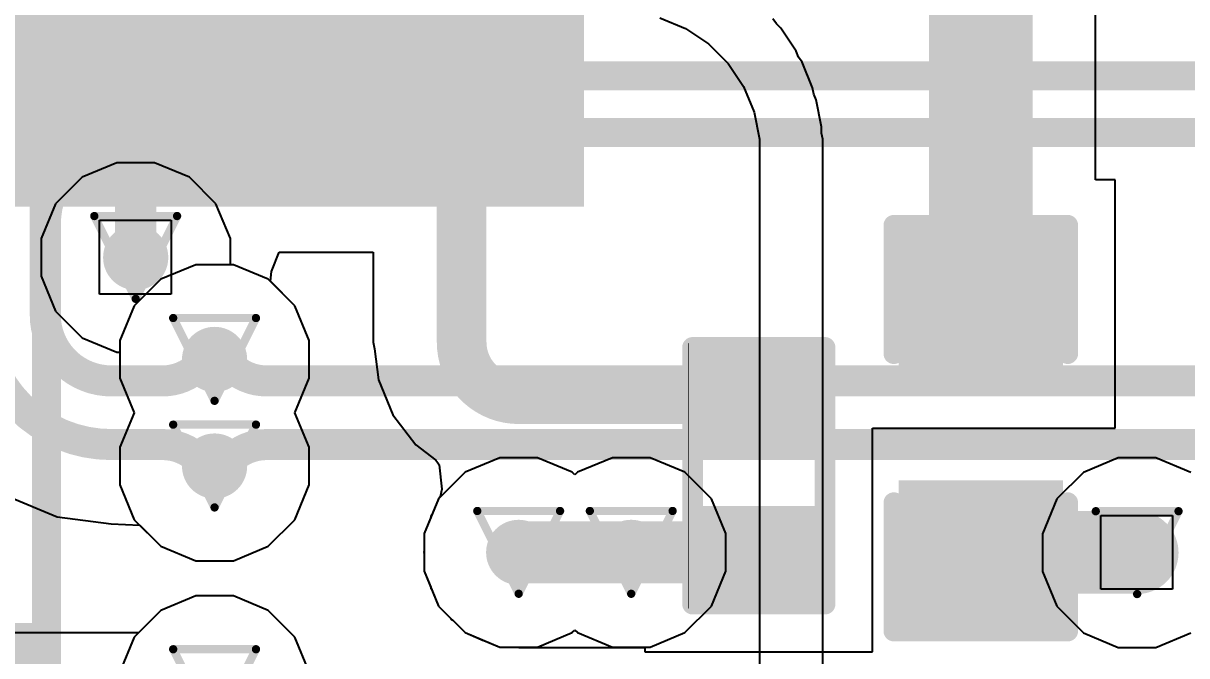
# Model space of a CAD drawing. Header units: inches. Extents: x -5 to 234, y -4 to 104.
# Drawn here: x 48.06 to 55.2, y 9.74 to 13.62 of the extents above; entities that cross this region are included whole.
import ezdxf

# ---------------------------------------------------------------- set-up
doc = ezdxf.new("R2010")
doc.units = ezdxf.units.IN
for name, color, linetype in [('Bottom Layer', 5, 'Continuous'), ('Bottom Overlay', 54, 'Continuous'), ('Bottom Paste', 16, 'Continuous'), ('Bottom Solder', 6, 'Continuous'), ('Drill Drawing', 1, 'Continuous'), ('GND', 16, 'Continuous'), ('POWER', 76, 'Continuous'), ('Top Layer', 1, 'Continuous'), ('Top Overlay', 2, 'Continuous'), ('Via Holes', 16, 'Continuous')]:
    doc.layers.add(name, color=color, linetype=linetype)
doc.styles.add('Arial Black_Bold', font='', dxfattribs={"height": 0.2})
doc.styles.get('Arial Black_Bold').set_extended_font_data('Arial Black', bold=True)

# ---------------------------------------------------------------- blocks, each defined once
blk = doc.blocks.new('R___0402_B_50')
at = {"layer": 'Bottom Layer'}
for points in [[(-0.2413, 0.3175), (-0.2413, -0.3175), (-0.6985, -0.3175), (-0.6985, 0.3175)], [(0.6985, 0.3175), (0.6985, -0.3175), (0.2413, -0.3175), (0.2413, 0.3175)]]:
    blk.add_hatch(color=5, dxfattribs=at).paths.add_polyline_path(points)
at = {"layer": 'Bottom Paste'}
for points in [[(-0.2413, 0.3175), (-0.2413, -0.3175), (-0.6985, -0.3175), (-0.6985, 0.3175)], [(0.6985, 0.3175), (0.6985, -0.3175), (0.2413, -0.3175), (0.2413, 0.3175)]]:
    blk.add_hatch(color=16, dxfattribs=at).paths.add_polyline_path(points)
at = {"layer": 'Bottom Solder'}
for points in [[(-0.1863, 0.3725), (-0.1863, -0.3725), (-0.7535, -0.3725), (-0.7535, 0.3725)], [(0.7535, 0.3725), (0.7535, -0.3725), (0.1863, -0.3725), (0.1863, 0.3725)]]:
    blk.add_hatch(color=6, dxfattribs=at).paths.add_polyline_path(points)
at = {"layer": 'Bottom Overlay'}
for points in [[(-0.7874, 0.4064, 0.127, 0.127, 0), (0.7874, 0.4064, 0.127, 0.127, 0)], [(-0.7874, 0.4064, 0.127, 0.127, 0), (-0.7874, -0.4064, 0.127, 0.127, 0)], [(-0.8128, 0.4318, 0.00323, 0.00323, 0), (0.8128, 0.4318, 0.00323, 0.00323, 0)], [(0.7874, 0.4064, 0.127, 0.127, 0), (0.7874, -0.4064, 0.127, 0.127, 0)], [(-0.7874, -0.4064, 0.127, 0.127, 0), (0.7874, -0.4064, 0.127, 0.127, 0)]]:
    blk.add_lwpolyline(points, format="xyseb", dxfattribs=at)
for points in [[(-0.8191, 0.4064, 0.0635, 0.0635, 1), (-0.7556, 0.4064, 0.0635, 0.0635, 1)], [(-0.8191, 0.4064, 0.0635, 0.0635, 1), (-0.7556, 0.4064, 0.0635, 0.0635, 1)], [(-0.8136, 0.4318, 0.00161, 0.00161, 1), (-0.812, 0.4318, 0.00161, 0.00161, 1)], [(0.7556, 0.4064, 0.0635, 0.0635, 1), (0.8191, 0.4064, 0.0635, 0.0635, 1)], [(0.7556, 0.4064, 0.0635, 0.0635, 1), (0.8191, 0.4064, 0.0635, 0.0635, 1)], [(0.812, 0.4318, 0.00161, 0.00161, 1), (0.8136, 0.4318, 0.00161, 0.00161, 1)], [(-0.8191, -0.4064, 0.0635, 0.0635, 1), (-0.7556, -0.4064, 0.0635, 0.0635, 1)], [(-0.8191, -0.4064, 0.0635, 0.0635, 1), (-0.7556, -0.4064, 0.0635, 0.0635, 1)], [(0.7556, -0.4064, 0.0635, 0.0635, 1), (0.8191, -0.4064, 0.0635, 0.0635, 1)], [(0.7556, -0.4064, 0.0635, 0.0635, 1), (0.8191, -0.4064, 0.0635, 0.0635, 1)]]:
    blk.add_lwpolyline(points, format="xyseb", close=True, dxfattribs=at)
blk = doc.blocks.new('TF31_30S_0_5SH_800__B_97')
at = {"layer": 'Bottom Layer'}
for points in [[(4.4, -2.275), (4.1, -2.275), (4.1, -0.975), (4.4, -0.975)], [(4.9, -2.275), (4.6, -2.275), (4.6, -0.975), (4.9, -0.975)], [(5.4, -2.275), (5.1, -2.275), (5.1, -0.975), (5.4, -0.975)], [(5.9, -2.275), (5.6, -2.275), (5.6, -0.975), (5.9, -0.975)], [(6.4, -2.275), (6.1, -2.275), (6.1, -0.975), (6.4, -0.975)], [(6.9, -2.275), (6.6, -2.275), (6.6, -0.975), (6.9, -0.975)], [(7.4, -2.275), (7.1, -2.275), (7.1, -0.975), (7.4, -0.975)]]:
    blk.add_hatch(color=5, dxfattribs=at).paths.add_polyline_path(points)
at = {"layer": 'Bottom Paste'}
for points in [[(4.4, -2.275), (4.1, -2.275), (4.1, -0.975), (4.4, -0.975)], [(4.9, -2.275), (4.6, -2.275), (4.6, -0.975), (4.9, -0.975)], [(5.4, -2.275), (5.1, -2.275), (5.1, -0.975), (5.4, -0.975)], [(5.9, -2.275), (5.6, -2.275), (5.6, -0.975), (5.9, -0.975)], [(6.4, -2.275), (6.1, -2.275), (6.1, -0.975), (6.4, -0.975)], [(6.9, -2.275), (6.6, -2.275), (6.6, -0.975), (6.9, -0.975)], [(7.4, -2.275), (7.1, -2.275), (7.1, -0.975), (7.4, -0.975)]]:
    blk.add_hatch(color=16, dxfattribs=at).paths.add_polyline_path(points)
at = {"layer": 'Bottom Solder'}
for points in [[(4.5016, -2.3766), (3.9984, -2.3766), (3.9984, -0.8734), (4.5016, -0.8734)], [(5.0016, -2.3766), (4.4984, -2.3766), (4.4984, -0.8734), (5.0016, -0.8734)], [(5.5016, -2.3766), (4.9984, -2.3766), (4.9984, -0.8734), (5.5016, -0.8734)], [(6.0016, -2.3766), (5.4984, -2.3766), (5.4984, -0.8734), (6.0016, -0.8734)], [(6.5016, -2.3766), (5.9984, -2.3766), (5.9984, -0.8734), (6.5016, -0.8734)], [(7.0016, -2.3766), (6.4984, -2.3766), (6.4984, -0.8734), (7.0016, -0.8734)], [(7.5016, -2.3766), (6.9984, -2.3766), (6.9984, -0.8734), (7.5016, -0.8734)]]:
    blk.add_hatch(color=6, dxfattribs=at).paths.add_polyline_path(points)
blk = doc.blocks.new('C___0603_B_136')
at = {"layer": 'Bottom Layer'}
for points in [[(-1.143, -0.4445), (-1.143, 0.4445), (-0.381, 0.4445), (-0.381, -0.4445)], [(0.381, -0.4445), (0.381, 0.4445), (1.143, 0.4445), (1.143, -0.4445)]]:
    blk.add_hatch(color=5, dxfattribs=at).paths.add_polyline_path(points)
at = {"layer": 'Bottom Paste'}
for points in [[(-1.143, -0.4445), (-1.143, 0.4445), (-0.381, 0.4445), (-0.381, -0.4445)], [(0.381, -0.4445), (0.381, 0.4445), (1.143, 0.4445), (1.143, -0.4445)]]:
    blk.add_hatch(color=16, dxfattribs=at).paths.add_polyline_path(points)
at = {"layer": 'Bottom Solder'}
for points in [[(-1.203, -0.5045), (-1.203, 0.5045), (-0.321, 0.5045), (-0.321, -0.5045)], [(0.321, -0.5045), (0.321, 0.5045), (1.203, 0.5045), (1.203, -0.5045)]]:
    blk.add_hatch(color=6, dxfattribs=at).paths.add_polyline_path(points)
at = {"layer": 'Bottom Overlay'}
for points in [[(-1.2446, 0.5334, 0.127, 0.127, 0), (-1.2446, -0.5334, 0.127, 0.127, 0)], [(-1.2446, 0.5334, 0.127, 0.127, 0), (-0.4572, 0.5334, 0.127, 0.127, 0)], [(0.4572, 0.5334, 0.127, 0.127, 0), (1.2446, 0.5334, 0.127, 0.127, 0)], [(1.2446, 0.5334, 0.127, 0.127, 0), (1.2446, -0.5334, 0.127, 0.127, 0)], [(-1.2446, -0.5334, 0.127, 0.127, 0), (-0.4572, -0.5334, 0.127, 0.127, 0)], [(0.4572, -0.5334, 0.127, 0.127, 0), (1.2446, -0.5334, 0.127, 0.127, 0)]]:
    blk.add_lwpolyline(points, format="xyseb", dxfattribs=at)
for points in [[(-1.2764, 0.5334, 0.0635, 0.0635, 1), (-1.2128, 0.5334, 0.0635, 0.0635, 1)], [(-1.2764, 0.5334, 0.0635, 0.0635, 1), (-1.2128, 0.5334, 0.0635, 0.0635, 1)], [(-0.4889, 0.5334, 0.0635, 0.0635, 1), (-0.4254, 0.5334, 0.0635, 0.0635, 1)], [(0.4254, 0.5334, 0.0635, 0.0635, 1), (0.4889, 0.5334, 0.0635, 0.0635, 1)], [(1.2128, 0.5334, 0.0635, 0.0635, 1), (1.2764, 0.5334, 0.0635, 0.0635, 1)], [(1.2128, 0.5334, 0.0635, 0.0635, 1), (1.2764, 0.5334, 0.0635, 0.0635, 1)], [(-1.2764, -0.5334, 0.0635, 0.0635, 1), (-1.2128, -0.5334, 0.0635, 0.0635, 1)], [(-1.2764, -0.5334, 0.0635, 0.0635, 1), (-1.2128, -0.5334, 0.0635, 0.0635, 1)], [(-0.4889, -0.5334, 0.0635, 0.0635, 1), (-0.4254, -0.5334, 0.0635, 0.0635, 1)], [(0.4254, -0.5334, 0.0635, 0.0635, 1), (0.4889, -0.5334, 0.0635, 0.0635, 1)], [(1.2128, -0.5334, 0.0635, 0.0635, 1), (1.2764, -0.5334, 0.0635, 0.0635, 1)], [(1.2128, -0.5334, 0.0635, 0.0635, 1), (1.2764, -0.5334, 0.0635, 0.0635, 1)]]:
    blk.add_lwpolyline(points, format="xyseb", close=True, dxfattribs=at)

msp = doc.modelspace()

# ---------------------------------------------------------------- hatches: boundary and pattern name
at = {"layer": 'Bottom Layer'}
h = msp.add_hatch(color=5, dxfattribs=at)
edge = h.paths.add_edge_path()
edge.add_arc((48.75, 12.1874), 0.2, 0, 360)
h = msp.add_hatch(color=5, dxfattribs=at)
edge = h.paths.add_edge_path()
edge.add_arc((49.234, 11.5618), 0.2, 0, 360)
h = msp.add_hatch(color=5, dxfattribs=at)
edge = h.paths.add_edge_path()
edge.add_arc((49.234, 10.9078), 0.2, 0, 360)
h = msp.add_hatch(color=5, dxfattribs=at)
edge = h.paths.add_edge_path()
edge.add_arc((51.1, 10.3781), 0.2, 0, 360)
h = msp.add_hatch(color=5, dxfattribs=at)
edge = h.paths.add_edge_path()
edge.add_arc((51.7906, 10.3781), 0.2, 0, 360)
h = msp.add_hatch(color=5, dxfattribs=at)
edge = h.paths.add_edge_path()
edge.add_arc((54.8949, 10.3765), 0.2, 0, 360)
at = {"layer": 'GND'}
h = msp.add_hatch(color=16, dxfattribs=at)
edge = h.paths.add_edge_path()
edge.add_arc((48.75, 12.1874), 0.2, 0, 360)
h = msp.add_hatch(color=16, dxfattribs=at)
edge = h.paths.add_edge_path()
edge.add_arc((49.234, 11.5618), 0.2, 0, 360)
h = msp.add_hatch(color=16, dxfattribs=at)
edge = h.paths.add_edge_path()
edge.add_arc((49.234, 10.9078), 0.2, 0, 360)
h = msp.add_hatch(color=16, dxfattribs=at)
edge = h.paths.add_edge_path()
edge.add_arc((51.1, 10.3781), 0.2, 0, 360)
h = msp.add_hatch(color=16, dxfattribs=at)
edge = h.paths.add_edge_path()
edge.add_arc((51.7906, 10.3781), 0.2, 0, 360)
h = msp.add_hatch(color=16, dxfattribs=at)
edge = h.paths.add_edge_path()
edge.add_arc((54.8949, 10.3765), 0.2, 0, 360)
at = {"layer": 'POWER'}
h = msp.add_hatch(color=76, dxfattribs=at)
edge = h.paths.add_edge_path()
edge.add_arc((48.75, 12.1874), 0.2, 0, 360)
h = msp.add_hatch(color=76, dxfattribs=at)
edge = h.paths.add_edge_path()
edge.add_arc((49.234, 11.5618), 0.2, 0, 360)
h = msp.add_hatch(color=76, dxfattribs=at)
edge = h.paths.add_edge_path()
edge.add_arc((49.234, 10.9078), 0.2, 0, 360)
h = msp.add_hatch(color=76, dxfattribs=at)
edge = h.paths.add_edge_path()
edge.add_arc((51.1, 10.3781), 0.2, 0, 360)
h = msp.add_hatch(color=76, dxfattribs=at)
edge = h.paths.add_edge_path()
edge.add_arc((51.7906, 10.3781), 0.2, 0, 360)
h = msp.add_hatch(color=76, dxfattribs=at)
edge = h.paths.add_edge_path()
edge.add_arc((54.8949, 10.3765), 0.2, 0, 360)
at = {"layer": 'Top Layer'}
h = msp.add_hatch(color=1, dxfattribs=at)
edge = h.paths.add_edge_path()
edge.add_arc((48.75, 12.1874), 0.2, 0, 360)
h = msp.add_hatch(color=1, dxfattribs=at)
edge = h.paths.add_edge_path()
edge.add_arc((49.234, 11.5618), 0.2, 0, 360)
h = msp.add_hatch(color=1, dxfattribs=at)
edge = h.paths.add_edge_path()
edge.add_arc((49.234, 10.9078), 0.2, 0, 360)
h = msp.add_hatch(color=1, dxfattribs=at)
edge = h.paths.add_edge_path()
edge.add_arc((51.1, 10.3781), 0.2, 0, 360)
h = msp.add_hatch(color=1, dxfattribs=at)
edge = h.paths.add_edge_path()
edge.add_arc((51.7906, 10.3781), 0.2, 0, 360)
h = msp.add_hatch(color=1, dxfattribs=at)
edge = h.paths.add_edge_path()
edge.add_arc((54.8949, 10.3765), 0.2, 0, 360)
at = {"layer": 'Via Holes'}
h = msp.add_hatch(color=7, dxfattribs=at)
edge = h.paths.add_edge_path()
edge.add_arc((48.75, 12.1874), 0.1, 0, 360)
h = msp.add_hatch(color=7, dxfattribs=at)
edge = h.paths.add_edge_path()
edge.add_arc((49.234, 11.5618), 0.1, 0, 360)
h = msp.add_hatch(color=7, dxfattribs=at)
edge = h.paths.add_edge_path()
edge.add_arc((49.234, 10.9078), 0.1, 0, 360)
h = msp.add_hatch(color=7, dxfattribs=at)
edge = h.paths.add_edge_path()
edge.add_arc((51.1, 10.3781), 0.1, 0, 360)
h = msp.add_hatch(color=7, dxfattribs=at)
edge = h.paths.add_edge_path()
edge.add_arc((51.7906, 10.3781), 0.1, 0, 360)
h = msp.add_hatch(color=7, dxfattribs=at)
edge = h.paths.add_edge_path()
edge.add_arc((54.8949, 10.3765), 0.1, 0, 360)

# ---------------------------------------------------------------- linework, layer by layer
at = {"layer": 'Bottom Layer'}
for p, q in [((54.64, 12.6641), (54.64, 13.9452)), ((54.761, 12.6641), (54.64, 12.6641)), ((54.761, 11.1401), (54.761, 12.6641)), ((49.5826, 12.1022), (49.6302, 12.219)), ((49.6302, 12.219), (50.2061, 12.219)), ((50.2061, 12.219), (50.2061, 11.6679)), ((49.5762, 12.0412), (49.5826, 12.1022)), ((49.7265, 11.8909), (49.5762, 12.0412)), ((49.815, 11.6773), (49.7265, 11.8909)), ((49.815, 11.4462), (49.815, 11.6773)), ((50.2061, 11.6679), (50.2145, 11.6259)), ((50.2145, 11.6259), (50.2393, 11.4373)), ((49.7274, 11.2348), (49.815, 11.4462)), ((50.2393, 11.4373), (50.3283, 11.2224)), ((49.815, 11.0233), (49.7274, 11.2348)), ((50.3283, 11.2224), (50.4699, 11.0379)), ((53.2718, 10.7083), (53.2718, 11.1401)), ((53.2718, 11.1401), (54.761, 11.1401)), ((49.815, 10.7922), (49.815, 11.0233)), ((50.4699, 11.0379), (50.5925, 10.9438)), ((50.5925, 10.9438), (50.6042, 10.9268)), ((50.6042, 10.9268), (50.6118, 10.9146)), ((50.6118, 10.9146), (50.6284, 10.7667)), ((49.7265, 10.5786), (49.815, 10.7922)), ((47.9587, 10.7241), (48.268, 10.596)), ((50.6188, 10.7186), (50.6074, 10.7072)), ((50.6284, 10.7667), (50.6188, 10.7186)), ((50.6074, 10.7072), (50.5665, 10.6083)), ((53.2718, 9.7685), (53.2718, 10.7083)), ((48.268, 10.596), (48.6, 10.5523)), ((49.5631, 10.4152), (49.7265, 10.5786)), ((50.5599, 10.5926), (50.519, 10.4937)), ((50.5616, 10.6011), (50.5599, 10.5926)), ((50.5665, 10.6083), (50.5616, 10.6011)), ((48.6, 10.5523), (48.6, 10.5523)), ((48.6, 10.5523), (48.7749, 10.5452)), ((48.7749, 10.5452), (48.9049, 10.4152)), ((50.519, 10.4937), (50.519, 10.3866)), ((48.9049, 10.4152), (49.1184, 10.3268)), ((49.3495, 10.3268), (49.5631, 10.4152)), ((50.519, 10.3866), (50.5173, 10.3781)), ((50.5173, 10.3781), (50.519, 10.3696)), ((50.519, 10.3696), (50.519, 10.2625)), ((49.1184, 10.3268), (49.3495, 10.3268)), ((50.519, 10.2625), (50.5599, 10.1637)), ((50.5599, 10.1637), (50.5616, 10.1551)), ((50.5616, 10.1551), (50.5665, 10.1479)), ((50.5665, 10.1479), (50.6074, 10.049)), ((49.1184, 10.1108), (48.9049, 10.0223)), ((49.3495, 10.1108), (49.1184, 10.1108)), ((49.5631, 10.0223), (49.3495, 10.1108)), ((48.9049, 10.0223), (48.7662, 9.8836)), ((49.7265, 9.8589), (49.5631, 10.0223)), ((50.6074, 10.049), (50.6831, 9.9733)), ((50.6831, 9.9733), (50.6879, 9.9661)), ((50.6879, 9.9661), (50.6952, 9.9613)), ((50.6952, 9.9613), (50.7709, 9.8856)), ((48.7662, 9.8836), (47.925, 9.8836)), ((49.815, 9.6453), (49.7265, 9.8589)), ((50.7709, 9.8856), (50.8698, 9.8446)), ((50.8698, 9.8446), (50.877, 9.8398)), ((50.877, 9.8398), (50.8855, 9.8381)), ((50.8855, 9.8381), (50.9844, 9.7971)), ((50.9844, 9.7971), (51.0914, 9.7971)), ((51.0914, 9.7971), (51.1, 9.7954)), ((51.1, 9.7954), (51.8748, 9.7954)), ((51.8748, 9.7954), (51.8748, 9.7685)), ((51.8748, 9.7685), (53.2718, 9.7685))]:
    msp.add_line(p, q, dxfattribs=at)
for points in [[(53.9355, 12.0672, 0.635, 0.635, 0), (53.9355, 13.9452, 0.635, 0.635, 0)], [(49.75, 13.25, 0.3048, 0.3048, 0), (49.75, 14.0075, 0.3048, 0.3048, 0)], [(48.75, 12.1874, 0.254, 0.254, 0), (48.75, 13.25, 0.254, 0.254, 0)], [(50.75, 11.6679, 0.3048, 0.3048, 0), (50.75, 13.25, 0.3048, 0.3048, 0)], [(48.1952, 13.1952, 0.1905, 0.1905, -0.414214), (48.25, 13.25, 0.1905, 0.1905, 0)], [(48.1952, 11.8348, 0.1905, 0.1905, 0), (48.1952, 13.1952, 0.1905, 0.1905, 0)], [(48.6, 11.0395, 0.1905, 0.1905, -0.414213), (47.8047, 11.8348, 0.1905, 0.1905, 0)], [(48.6, 11.43, 0.1905, 0.1905, -0.414214), (48.1952, 11.8348, 0.1905, 0.1905, 0)], [(51.1, 11.3179, 0.3048, 0.3048, -0.414214), (50.75, 11.6679, 0.3048, 0.3048, 0)], [(49.1372, 11.5217, 0.1905, 0.1905, -0.198912), (49.234, 11.5618, 0.1905, 0.1905, 0)], [(49.1372, 11.5217, 0.1905, 0.1905, -0.198912), (48.9159, 11.43, 0.1905, 0.1905, 0)], [(48.6, 11.43, 0.1905, 0.1905, 0), (48.9159, 11.43, 0.1905, 0.1905, 0)], [(51.1, 11.3179, 0.3048, 0.3048, 0), (52.5733, 11.3179, 0.3048, 0.3048, 0)], [(48.6, 11.0395, 0.1905, 0.1905, 0), (48.6, 11.0395, 0.1905, 0.1905, 0)], [(48.6, 11.0395, 0.1905, 0.1905, 0), (48.9159, 11.0395, 0.1905, 0.1905, 0)], [(48.9159, 11.0395, 0.1905, 0.1905, -0.198912), (49.1372, 10.9478, 0.1905, 0.1905, 0)], [(49.234, 10.9078, 0.1905, 0.1905, -0.198912), (49.1372, 10.9478, 0.1905, 0.1905, 0)], [(51.1, 10.3781, 0.381, 0.381, 0), (51.7906, 10.3781, 0.381, 0.381, 0)], [(51.7906, 10.3781, 0.381, 0.381, 0), (52.5733, 10.3781, 0.381, 0.381, 0)], [(53.9793, 10.3781, 0.508, 0.508, 0), (54.8933, 10.3781, 0.508, 0.508, 0)], [(54.8933, 10.3781, 0.508, 0.508, 0), (54.8949, 10.3765, 0.508, 0.508, 0)]]:
    msp.add_lwpolyline(points, format="xyseb", dxfattribs=at)
for points in [[(48.6865, 13.25, 0.127, 0.127, 1), (48.8135, 13.25, 0.127, 0.127, 1)], [(49.6738, 13.25, 0.1524, 0.1524, 1), (49.8262, 13.25, 0.1524, 0.1524, 1)], [(50.6738, 13.25, 0.1524, 0.1524, 1), (50.8262, 13.25, 0.1524, 0.1524, 1)], [(48.1476, 13.1952, 0.0952, 0.0952, 1), (48.2428, 13.1952, 0.0952, 0.0952, 1)], [(48.1476, 13.1952, 0.0952, 0.0952, 1), (48.2428, 13.1952, 0.0952, 0.0952, 1)], [(48.2023, 13.25, 0.0952, 0.0952, 1), (48.2976, 13.25, 0.0952, 0.0952, 1)], [(53.7767, 12.0672, 0.3175, 0.3175, 1), (54.0942, 12.0672, 0.3175, 0.3175, 1)], [(48.6865, 12.1874, 0.127, 0.127, 1), (48.8135, 12.1874, 0.127, 0.127, 1)], [(48.1476, 11.8348, 0.0952, 0.0952, 1), (48.2428, 11.8348, 0.0952, 0.0952, 1)], [(48.1476, 11.8348, 0.0952, 0.0952, 1), (48.2428, 11.8348, 0.0952, 0.0952, 1)], [(50.6738, 11.6679, 0.1524, 0.1524, 1), (50.8262, 11.6679, 0.1524, 0.1524, 1)], [(50.6738, 11.6679, 0.1524, 0.1524, 1), (50.8262, 11.6679, 0.1524, 0.1524, 1)], [(49.1864, 11.5618, 0.0952, 0.0952, 1), (49.2816, 11.5618, 0.0952, 0.0952, 1)], [(49.0896, 11.5217, 0.0952, 0.0952, 1), (49.1848, 11.5217, 0.0952, 0.0952, 1)], [(49.0896, 11.5217, 0.0952, 0.0952, 1), (49.1848, 11.5217, 0.0952, 0.0952, 1)], [(48.5524, 11.43, 0.0952, 0.0952, 1), (48.6476, 11.43, 0.0952, 0.0952, 1)], [(48.5524, 11.43, 0.0952, 0.0952, 1), (48.6476, 11.43, 0.0952, 0.0952, 1)], [(48.8683, 11.43, 0.0952, 0.0952, 1), (48.9635, 11.43, 0.0952, 0.0952, 1)], [(48.8683, 11.43, 0.0952, 0.0952, 1), (48.9635, 11.43, 0.0952, 0.0952, 1)], [(51.0238, 11.3179, 0.1524, 0.1524, 1), (51.1762, 11.3179, 0.1524, 0.1524, 1)], [(51.0238, 11.3179, 0.1524, 0.1524, 1), (51.1762, 11.3179, 0.1524, 0.1524, 1)], [(52.4971, 11.3179, 0.1524, 0.1524, 1), (52.6495, 11.3179, 0.1524, 0.1524, 1)], [(48.5524, 11.0395, 0.0952, 0.0952, 1), (48.6476, 11.0395, 0.0952, 0.0952, 1)], [(48.5524, 11.0395, 0.0952, 0.0952, 1), (48.6476, 11.0395, 0.0952, 0.0952, 1)], [(48.5524, 11.0395, 0.0952, 0.0952, 1), (48.6476, 11.0395, 0.0952, 0.0952, 1)], [(48.5524, 11.0395, 0.0952, 0.0952, 1), (48.6476, 11.0395, 0.0952, 0.0952, 1)], [(48.8683, 11.0395, 0.0952, 0.0952, 1), (48.9635, 11.0395, 0.0952, 0.0952, 1)], [(48.8683, 11.0395, 0.0952, 0.0952, 1), (48.9635, 11.0395, 0.0952, 0.0952, 1)], [(49.0896, 10.9478, 0.0952, 0.0952, 1), (49.1848, 10.9478, 0.0952, 0.0952, 1)], [(49.0896, 10.9478, 0.0952, 0.0952, 1), (49.1848, 10.9478, 0.0952, 0.0952, 1)], [(49.1864, 10.9078, 0.0952, 0.0952, 1), (49.2816, 10.9078, 0.0952, 0.0952, 1)], [(51.0047, 10.3781, 0.1905, 0.1905, 1), (51.1952, 10.3781, 0.1905, 0.1905, 1)], [(51.6953, 10.3781, 0.1905, 0.1905, 1), (51.8858, 10.3781, 0.1905, 0.1905, 1)], [(51.6953, 10.3781, 0.1905, 0.1905, 1), (51.8858, 10.3781, 0.1905, 0.1905, 1)], [(52.4781, 10.3781, 0.1905, 0.1905, 1), (52.6686, 10.3781, 0.1905, 0.1905, 1)], [(53.8523, 10.3781, 0.254, 0.254, 1), (54.1063, 10.3781, 0.254, 0.254, 1)], [(54.7663, 10.3781, 0.254, 0.254, 1), (55.0203, 10.3781, 0.254, 0.254, 1)], [(54.7663, 10.3781, 0.254, 0.254, 1), (55.0203, 10.3781, 0.254, 0.254, 1)], [(54.7679, 10.3765, 0.254, 0.254, 1), (55.0219, 10.3765, 0.254, 0.254, 1)]]:
    msp.add_lwpolyline(points, format="xyseb", close=True, dxfattribs=at)
at = {"layer": 'Drill Drawing'}
for points in [[(48.496, 12.4414, 0.0508, 0.0508, 0), (49.004, 12.4414, 0.0508, 0.0508, 0)], [(48.496, 12.4414, 0.0508, 0.0508, 0), (48.75, 11.9334, 0.0508, 0.0508, 0)], [(48.75, 11.9334, 0.0508, 0.0508, 0), (49.004, 12.4414, 0.0508, 0.0508, 0)], [(48.98, 11.8158, 0.0508, 0.0508, 0), (49.488, 11.8158, 0.0508, 0.0508, 0)], [(48.98, 11.8158, 0.0508, 0.0508, 0), (49.234, 11.3078, 0.0508, 0.0508, 0)], [(49.234, 11.3078, 0.0508, 0.0508, 0), (49.488, 11.8158, 0.0508, 0.0508, 0)], [(48.98, 11.1618, 0.0508, 0.0508, 0), (49.488, 11.1618, 0.0508, 0.0508, 0)], [(48.98, 11.1618, 0.0508, 0.0508, 0), (49.234, 10.6538, 0.0508, 0.0508, 0)], [(49.234, 10.6538, 0.0508, 0.0508, 0), (49.488, 11.1618, 0.0508, 0.0508, 0)], [(50.846, 10.6321, 0.0508, 0.0508, 0), (51.354, 10.6321, 0.0508, 0.0508, 0)], [(50.846, 10.6321, 0.0508, 0.0508, 0), (51.1, 10.1241, 0.0508, 0.0508, 0)], [(51.1, 10.1241, 0.0508, 0.0508, 0), (51.354, 10.6321, 0.0508, 0.0508, 0)], [(51.5366, 10.6321, 0.0508, 0.0508, 0), (52.0446, 10.6321, 0.0508, 0.0508, 0)], [(51.5366, 10.6321, 0.0508, 0.0508, 0), (51.7906, 10.1241, 0.0508, 0.0508, 0)], [(51.7906, 10.1241, 0.0508, 0.0508, 0), (52.0446, 10.6321, 0.0508, 0.0508, 0)], [(54.6409, 10.6305, 0.0508, 0.0508, 0), (55.1489, 10.6305, 0.0508, 0.0508, 0)], [(54.6409, 10.6305, 0.0508, 0.0508, 0), (54.8949, 10.1225, 0.0508, 0.0508, 0)], [(54.8949, 10.1225, 0.0508, 0.0508, 0), (55.1489, 10.6305, 0.0508, 0.0508, 0)], [(48.98, 9.7838, 0.0508, 0.0508, 0), (49.488, 9.7838, 0.0508, 0.0508, 0)], [(48.98, 9.7838, 0.0508, 0.0508, 0), (49.234, 9.2758, 0.0508, 0.0508, 0)], [(49.234, 9.2758, 0.0508, 0.0508, 0), (49.488, 9.7838, 0.0508, 0.0508, 0)]]:
    msp.add_lwpolyline(points, format="xyseb", dxfattribs=at)
for points in [[(48.4833, 12.4414, 0.0254, 0.0254, 1), (48.5087, 12.4414, 0.0254, 0.0254, 1)], [(48.4833, 12.4414, 0.0254, 0.0254, 1), (48.5087, 12.4414, 0.0254, 0.0254, 1)], [(48.9913, 12.4414, 0.0254, 0.0254, 1), (49.0167, 12.4414, 0.0254, 0.0254, 1)], [(48.9913, 12.4414, 0.0254, 0.0254, 1), (49.0167, 12.4414, 0.0254, 0.0254, 1)], [(48.7373, 11.9334, 0.0254, 0.0254, 1), (48.7627, 11.9334, 0.0254, 0.0254, 1)], [(48.7373, 11.9334, 0.0254, 0.0254, 1), (48.7627, 11.9334, 0.0254, 0.0254, 1)], [(48.9673, 11.8158, 0.0254, 0.0254, 1), (48.9927, 11.8158, 0.0254, 0.0254, 1)], [(48.9673, 11.8158, 0.0254, 0.0254, 1), (48.9927, 11.8158, 0.0254, 0.0254, 1)], [(49.4753, 11.8158, 0.0254, 0.0254, 1), (49.5007, 11.8158, 0.0254, 0.0254, 1)], [(49.4753, 11.8158, 0.0254, 0.0254, 1), (49.5007, 11.8158, 0.0254, 0.0254, 1)], [(49.2213, 11.3078, 0.0254, 0.0254, 1), (49.2467, 11.3078, 0.0254, 0.0254, 1)], [(49.2213, 11.3078, 0.0254, 0.0254, 1), (49.2467, 11.3078, 0.0254, 0.0254, 1)], [(48.9673, 11.1618, 0.0254, 0.0254, 1), (48.9927, 11.1618, 0.0254, 0.0254, 1)], [(48.9673, 11.1618, 0.0254, 0.0254, 1), (48.9927, 11.1618, 0.0254, 0.0254, 1)], [(49.4753, 11.1618, 0.0254, 0.0254, 1), (49.5007, 11.1618, 0.0254, 0.0254, 1)], [(49.4753, 11.1618, 0.0254, 0.0254, 1), (49.5007, 11.1618, 0.0254, 0.0254, 1)], [(49.2213, 10.6538, 0.0254, 0.0254, 1), (49.2467, 10.6538, 0.0254, 0.0254, 1)], [(49.2213, 10.6538, 0.0254, 0.0254, 1), (49.2467, 10.6538, 0.0254, 0.0254, 1)], [(50.8333, 10.6321, 0.0254, 0.0254, 1), (50.8587, 10.6321, 0.0254, 0.0254, 1)], [(50.8333, 10.6321, 0.0254, 0.0254, 1), (50.8587, 10.6321, 0.0254, 0.0254, 1)], [(51.3413, 10.6321, 0.0254, 0.0254, 1), (51.3667, 10.6321, 0.0254, 0.0254, 1)], [(51.3413, 10.6321, 0.0254, 0.0254, 1), (51.3667, 10.6321, 0.0254, 0.0254, 1)], [(51.5239, 10.6321, 0.0254, 0.0254, 1), (51.5493, 10.6321, 0.0254, 0.0254, 1)], [(51.5239, 10.6321, 0.0254, 0.0254, 1), (51.5493, 10.6321, 0.0254, 0.0254, 1)], [(52.0319, 10.6321, 0.0254, 0.0254, 1), (52.0573, 10.6321, 0.0254, 0.0254, 1)], [(52.0319, 10.6321, 0.0254, 0.0254, 1), (52.0573, 10.6321, 0.0254, 0.0254, 1)], [(54.6282, 10.6305, 0.0254, 0.0254, 1), (54.6536, 10.6305, 0.0254, 0.0254, 1)], [(54.6282, 10.6305, 0.0254, 0.0254, 1), (54.6536, 10.6305, 0.0254, 0.0254, 1)], [(55.1362, 10.6305, 0.0254, 0.0254, 1), (55.1616, 10.6305, 0.0254, 0.0254, 1)], [(55.1362, 10.6305, 0.0254, 0.0254, 1), (55.1616, 10.6305, 0.0254, 0.0254, 1)], [(51.0873, 10.1241, 0.0254, 0.0254, 1), (51.1127, 10.1241, 0.0254, 0.0254, 1)], [(51.0873, 10.1241, 0.0254, 0.0254, 1), (51.1127, 10.1241, 0.0254, 0.0254, 1)], [(51.7779, 10.1241, 0.0254, 0.0254, 1), (51.8033, 10.1241, 0.0254, 0.0254, 1)], [(51.7779, 10.1241, 0.0254, 0.0254, 1), (51.8033, 10.1241, 0.0254, 0.0254, 1)], [(54.8822, 10.1225, 0.0254, 0.0254, 1), (54.9076, 10.1225, 0.0254, 0.0254, 1)], [(54.8822, 10.1225, 0.0254, 0.0254, 1), (54.9076, 10.1225, 0.0254, 0.0254, 1)], [(48.9673, 9.7838, 0.0254, 0.0254, 1), (48.9927, 9.7838, 0.0254, 0.0254, 1)], [(48.9673, 9.7838, 0.0254, 0.0254, 1), (48.9927, 9.7838, 0.0254, 0.0254, 1)], [(49.4753, 9.7838, 0.0254, 0.0254, 1), (49.5007, 9.7838, 0.0254, 0.0254, 1)], [(49.4753, 9.7838, 0.0254, 0.0254, 1), (49.5007, 9.7838, 0.0254, 0.0254, 1)]]:
    msp.add_lwpolyline(points, format="xyseb", close=True, dxfattribs=at)
at = {"layer": 'GND'}
for p, q in [((49.1184, 12.1428), (48.9049, 12.0543)), ((49.3495, 12.1428), (49.1184, 12.1428)), ((49.5631, 12.0543), (49.3495, 12.1428)), ((48.9049, 12.0543), (48.7414, 11.8909)), ((49.7265, 11.8909), (49.5631, 12.0543)), ((48.7414, 11.8909), (48.653, 11.6773)), ((49.815, 11.6773), (49.7265, 11.8909)), ((48.653, 11.6773), (48.653, 11.4462)), ((49.815, 11.4462), (49.815, 11.6773)), ((48.653, 11.4462), (48.7406, 11.2348)), ((49.7274, 11.2348), (49.815, 11.4462)), ((48.7406, 11.2348), (48.653, 11.0233)), ((49.815, 11.0233), (49.7274, 11.2348)), ((48.653, 11.0233), (48.653, 10.7922)), ((49.815, 10.7922), (49.815, 11.0233)), ((50.9844, 10.9591), (50.7709, 10.8707)), ((51.2155, 10.9591), (50.9844, 10.9591)), ((51.4291, 10.8707), (51.2155, 10.9591)), ((51.675, 10.9591), (51.4615, 10.8707)), ((51.9062, 10.9591), (51.675, 10.9591)), ((52.1197, 10.8707), (51.9062, 10.9591)), ((50.7709, 10.8707), (50.6074, 10.7072)), ((51.4453, 10.8545), (51.4291, 10.8707)), ((51.4615, 10.8707), (51.4453, 10.8545)), ((52.2831, 10.7072), (52.1197, 10.8707)), ((48.653, 10.7922), (48.7414, 10.5786)), ((49.7265, 10.5786), (49.815, 10.7922)), ((50.6074, 10.7072), (50.519, 10.4937)), ((52.3716, 10.4937), (52.2831, 10.7072)), ((48.7414, 10.5786), (48.9049, 10.4152)), ((49.5631, 10.4152), (49.7265, 10.5786)), ((50.519, 10.4937), (50.519, 10.2625)), ((52.3716, 10.2625), (52.3716, 10.4937)), ((48.9049, 10.4152), (49.1184, 10.3268)), ((49.3495, 10.3268), (49.5631, 10.4152)), ((49.1184, 10.3268), (49.3495, 10.3268)), ((50.519, 10.2625), (50.6074, 10.049)), ((52.2831, 10.049), (52.3716, 10.2625)), ((49.1184, 10.1108), (48.9049, 10.0223)), ((49.3495, 10.1108), (49.1184, 10.1108)), ((49.5631, 10.0223), (49.3495, 10.1108)), ((48.9049, 10.0223), (48.7414, 9.8589)), ((49.7265, 9.8589), (49.5631, 10.0223)), ((50.6074, 10.049), (50.7709, 9.8856)), ((52.1197, 9.8856), (52.2831, 10.049)), ((48.7414, 9.8589), (48.653, 9.6453)), ((49.815, 9.6453), (49.7265, 9.8589)), ((50.7709, 9.8856), (50.9844, 9.7971)), ((51.2155, 9.7971), (51.4291, 9.8856)), ((51.4291, 9.8856), (51.4453, 9.9018)), ((51.4453, 9.9018), (51.4615, 9.8856)), ((51.4615, 9.8856), (51.675, 9.7971)), ((51.9062, 9.7971), (52.1197, 9.8856)), ((50.9844, 9.7971), (51.2155, 9.7971)), ((51.675, 9.7971), (51.9062, 9.7971))]:
    msp.add_line(p, q, dxfattribs=at)
at = {"layer": 'POWER'}
for p, q in [((51.9663, 13.6574), (52.1235, 13.5923)), ((52.6811, 13.6204), (52.6599, 13.6522)), ((52.1235, 13.5923), (52.2649, 13.4978)), ((52.7082, 13.5933), (52.6811, 13.6204)), ((52.8027, 13.4519), (52.7082, 13.5933)), ((52.2649, 13.4978), (52.3852, 13.3775)), ((52.8174, 13.4165), (52.8027, 13.4519)), ((52.3852, 13.3775), (52.4797, 13.2361)), ((52.8386, 13.3847), (52.8174, 13.4165)), ((52.9037, 13.2276), (52.8386, 13.3847)), ((52.4797, 13.2361), (52.5448, 13.0789)), ((52.9112, 13.19), (52.9037, 13.2276)), ((52.9258, 13.1547), (52.9112, 13.19)), ((52.959, 12.9878), (52.9258, 13.1547)), ((52.5448, 13.0789), (52.578, 12.9121)), ((52.959, 12.9496), (52.959, 12.9878)), ((52.9665, 12.9121), (52.959, 12.9496)), ((52.578, 12.9121), (52.578, 9.5428)), ((52.9665, 9.5428), (52.9665, 12.9121)), ((48.6344, 12.7684), (48.4209, 12.68)), ((48.8655, 12.7684), (48.6344, 12.7684)), ((49.0791, 12.68), (48.8655, 12.7684)), ((48.4209, 12.68), (48.2574, 12.5165)), ((49.2425, 12.5165), (49.0791, 12.68)), ((48.2574, 12.5165), (48.169, 12.303)), ((49.331, 12.303), (49.2425, 12.5165)), ((48.169, 12.303), (48.169, 12.0719)), ((49.331, 12.1428), (49.331, 12.303)), ((49.3495, 12.1428), (49.331, 12.1428)), ((49.5631, 12.0543), (49.3495, 12.1428)), ((48.169, 12.0719), (48.2574, 11.8583)), ((49.7265, 11.8909), (49.5631, 12.0543)), ((48.2574, 11.8583), (48.4209, 11.6949)), ((49.815, 11.6773), (49.7265, 11.8909)), ((48.4209, 11.6949), (48.6344, 11.6064)), ((49.815, 11.4462), (49.815, 11.6773)), ((48.6344, 11.6064), (48.653, 11.6064)), ((48.653, 11.6064), (48.653, 11.4462)), ((48.653, 11.4462), (48.7406, 11.2348)), ((49.7274, 11.2348), (49.815, 11.4462)), ((48.7406, 11.2348), (48.653, 11.0233)), ((49.815, 11.0233), (49.7274, 11.2348)), ((48.653, 11.0233), (48.653, 10.7922)), ((49.815, 10.7922), (49.815, 11.0233)), ((54.7793, 10.9575), (54.5658, 10.869)), ((55.0105, 10.9575), (54.7793, 10.9575)), ((55.224, 10.869), (55.0105, 10.9575)), ((54.5658, 10.869), (54.4024, 10.7056)), ((48.653, 10.7922), (48.7414, 10.5786)), ((49.7265, 10.5786), (49.815, 10.7922)), ((54.4024, 10.7056), (54.3139, 10.492)), ((48.7414, 10.5786), (48.9049, 10.4152)), ((49.5631, 10.4152), (49.7265, 10.5786)), ((54.3139, 10.492), (54.3139, 10.2609)), ((48.9049, 10.4152), (49.1184, 10.3268)), ((49.3495, 10.3268), (49.5631, 10.4152)), ((49.1184, 10.3268), (49.3495, 10.3268)), ((54.3139, 10.2609), (54.4024, 10.0474)), ((49.1184, 10.1108), (48.9049, 10.0223)), ((49.3495, 10.1108), (49.1184, 10.1108)), ((49.5631, 10.0223), (49.3495, 10.1108)), ((48.9049, 10.0223), (48.7414, 9.8589)), ((49.7265, 9.8589), (49.5631, 10.0223)), ((54.4024, 10.0474), (54.5658, 9.8839)), ((48.7414, 9.8589), (48.653, 9.6453)), ((49.815, 9.6453), (49.7265, 9.8589)), ((54.5658, 9.8839), (54.7793, 9.7955)), ((55.0105, 9.7955), (55.224, 9.8839)), ((54.7793, 9.7955), (55.0105, 9.7955))]:
    msp.add_line(p, q, dxfattribs=at)
at = {"layer": 'Top Layer'}
for p, q in [((48.5275, 11.9628), (48.5275, 12.4153)), ((48.5275, 12.4153), (48.9671, 12.4153)), ((48.9671, 12.4153), (48.9671, 11.9628)), ((48.9671, 11.9628), (48.5275, 11.9628)), ((54.6725, 10.1519), (54.6725, 10.6044)), ((54.6725, 10.6044), (55.112, 10.6044)), ((55.112, 10.6044), (55.112, 10.1519)), ((55.112, 10.1519), (54.6725, 10.1519))]:
    msp.add_line(p, q, dxfattribs=at)
for points in [[(47.8429, 12.4023, 0.1778, 0.1778, -0.414214), (48.7426, 13.302, 0.1778, 0.1778, 0)], [(48.7426, 13.302, 0.1778, 0.1778, 0), (69.2009, 13.302, 0.1778, 0.1778, 0)], [(48.2019, 12.3879, 0.1778, 0.1778, -0.414214), (48.768, 12.954, 0.1778, 0.1778, 0)], [(48.768, 12.954, 0.1778, 0.1778, 0), (68.8236, 12.954, 0.1778, 0.1778, 0)], [(48.2019, 1.6459, 0.1778, 0.1778, 0), (48.2019, 12.3879, 0.1778, 0.1778, 0)], [(49.234, 11.5618, 0.1905, 0.1905, -0.198912), (49.3308, 11.5217, 0.1905, 0.1905, 0)], [(49.552, 11.43, 0.1905, 0.1905, -0.198912), (49.3308, 11.5217, 0.1905, 0.1905, 0)], [(49.552, 11.43, 0.1905, 0.1905, 0), (58.0875, 11.43, 0.1905, 0.1905, 0)], [(49.3308, 10.9478, 0.1905, 0.1905, -0.198912), (49.552, 11.0395, 0.1905, 0.1905, 0)], [(49.552, 11.0395, 0.1905, 0.1905, 0), (58.0875, 11.0395, 0.1905, 0.1905, 0)], [(49.3308, 10.9478, 0.1905, 0.1905, -0.198912), (49.234, 10.9078, 0.1905, 0.1905, 0)]]:
    msp.add_lwpolyline(points, format="xyseb", dxfattribs=at)
for points in [[(48.6981, 13.302, 0.0889, 0.0889, 1), (48.787, 13.302, 0.0889, 0.0889, 1)], [(48.6981, 13.302, 0.0889, 0.0889, 1), (48.787, 13.302, 0.0889, 0.0889, 1)], [(48.7236, 12.954, 0.0889, 0.0889, 1), (48.8124, 12.954, 0.0889, 0.0889, 1)], [(48.7236, 12.954, 0.0889, 0.0889, 1), (48.8124, 12.954, 0.0889, 0.0889, 1)], [(48.1574, 12.3879, 0.0889, 0.0889, 1), (48.2463, 12.3879, 0.0889, 0.0889, 1)], [(48.1574, 12.3879, 0.0889, 0.0889, 1), (48.2463, 12.3879, 0.0889, 0.0889, 1)], [(49.1864, 11.5618, 0.0952, 0.0952, 1), (49.2816, 11.5618, 0.0952, 0.0952, 1)], [(49.2831, 11.5217, 0.0952, 0.0952, 1), (49.3784, 11.5217, 0.0952, 0.0952, 1)], [(49.2831, 11.5217, 0.0952, 0.0952, 1), (49.3784, 11.5217, 0.0952, 0.0952, 1)], [(49.5044, 11.43, 0.0952, 0.0952, 1), (49.5997, 11.43, 0.0952, 0.0952, 1)], [(49.5044, 11.43, 0.0952, 0.0952, 1), (49.5997, 11.43, 0.0952, 0.0952, 1)], [(49.5044, 11.0395, 0.0952, 0.0952, 1), (49.5997, 11.0395, 0.0952, 0.0952, 1)], [(49.5044, 11.0395, 0.0952, 0.0952, 1), (49.5997, 11.0395, 0.0952, 0.0952, 1)], [(49.1864, 10.9078, 0.0952, 0.0952, 1), (49.2816, 10.9078, 0.0952, 0.0952, 1)], [(49.2831, 10.9478, 0.0952, 0.0952, 1), (49.3784, 10.9478, 0.0952, 0.0952, 1)], [(49.2831, 10.9478, 0.0952, 0.0952, 1), (49.3784, 10.9478, 0.0952, 0.0952, 1)]]:
    msp.add_lwpolyline(points, format="xyseb", close=True, dxfattribs=at)

# ---------------------------------------------------------------- block references
msp.add_blockref('TF31_30S_0_5SH_800__B_97', (44, 14.875))
at = {"rotation": 90}
for name, p in [('C___0603_B_136', (53.9355, 11.1401)), ('R___0402_B_50', (52.5733, 10.848))]:
    msp.add_blockref(name, p, dxfattribs=at)

# ---------------------------------------------------------------- texts
at = {"layer": 'Top Overlay', "style": 'Arial Black_Bold'}
msp.add_text('1', height=1.524, dxfattribs=at).set_placement((47.2386, 8.4199))

doc.saveas('drawing.dxf')
